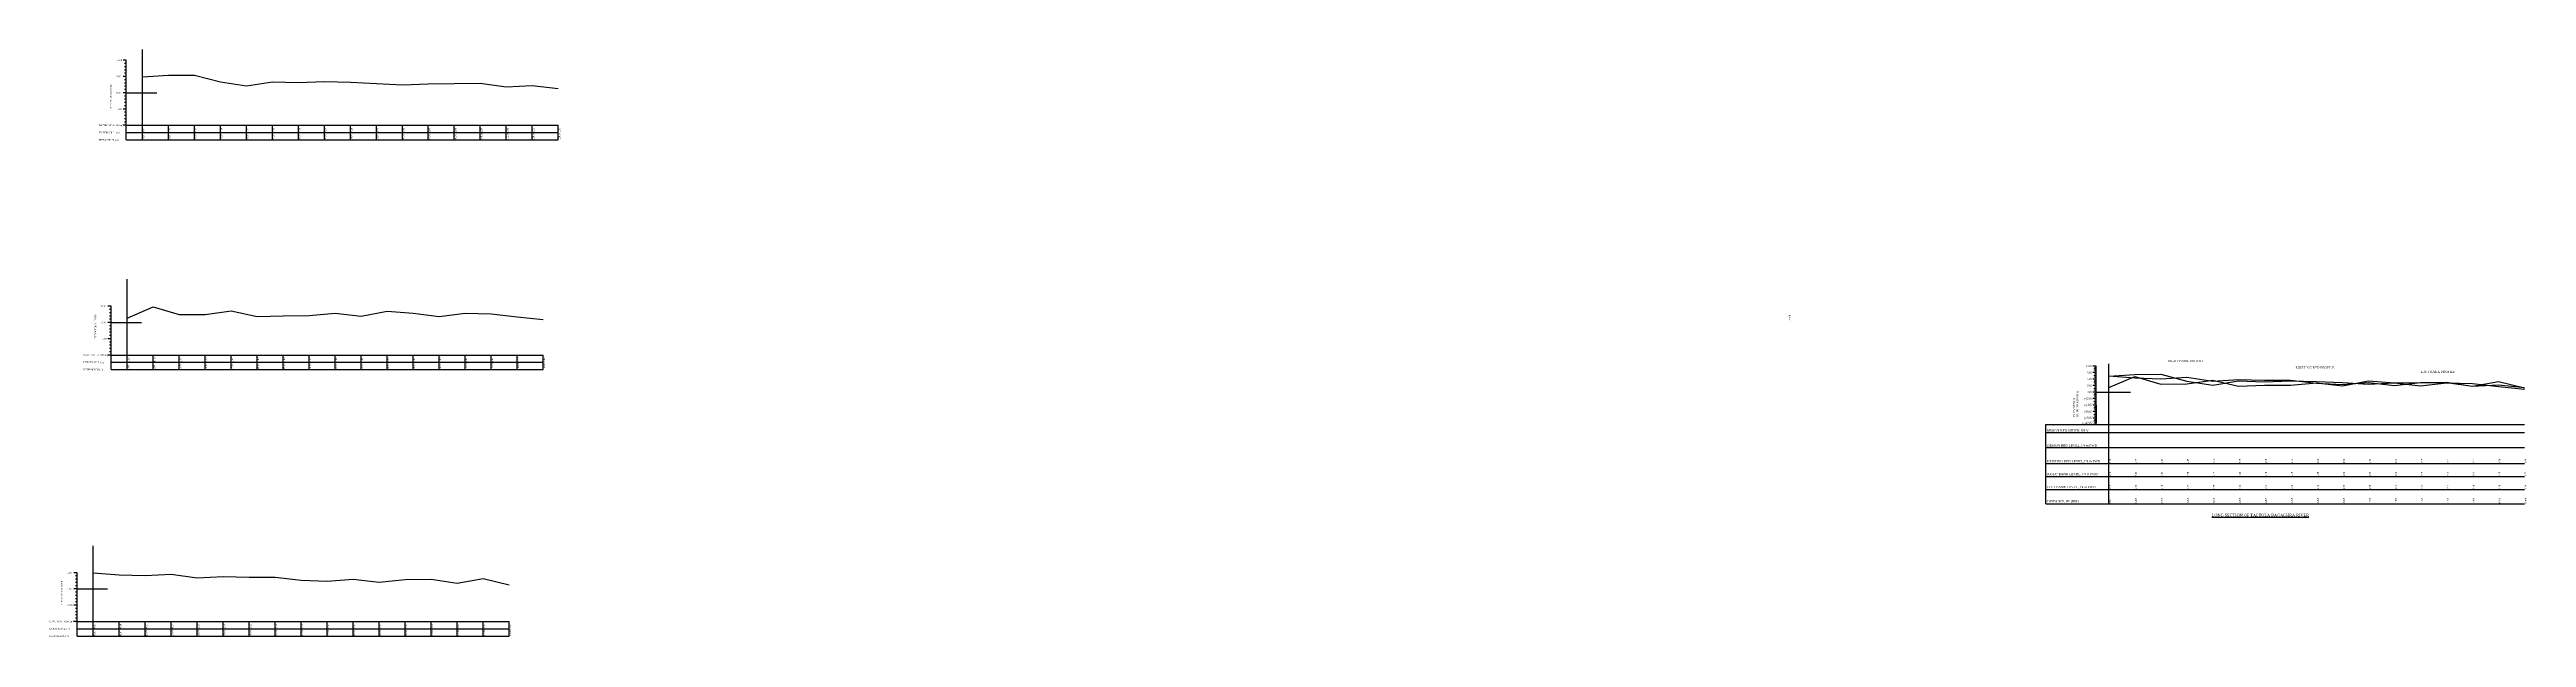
# Model space of a CAD drawing. Header units: metres. Extents: x -148477 to 168932, y -55673 to -2736.
# Drawn here: x -60114 to -59352, y -21341 to -21160 of the extents above; entities that cross this region are included whole.
import ezdxf
from ezdxf.enums import TextEntityAlignment as Align

# ---------------------------------------------------------------- set-up
doc = ezdxf.new("R2010")
doc.units = ezdxf.units.M
doc.styles.add('liza', font='times.ttf', dxfattribs={"height": 2})
doc.styles.get("Standard").update_dxf_attribs({"font": 'times.ttf'})

msp = doc.modelspace()

# ---------------------------------------------------------------- linework, layer by layer
at = {"color": 6, "linetype": 'Continuous', "lineweight": -3, "ltscale": 0.5}
for p, q in [((-60085.6242, -21183.5188), (-60085.6242, -21160.206)), ((-60090.6242, -21163.5188), (-60091.6242, -21163.5188)), ((-60090.6242, -21168.5188), (-60091.6242, -21168.5188)), ((-60090.6242, -21164.5188), (-60091.1242, -21164.5188)), ((-60090.6242, -21165.5188), (-60091.1242, -21165.5188)), ((-60090.6242, -21166.5188), (-60091.1242, -21166.5188)), ((-60090.6242, -21167.5188), (-60091.1242, -21167.5188)), ((-60090.6242, -21169.5188), (-60091.1242, -21169.5188)), ((-60090.6242, -21188.0188), (-60090.6242, -21163.5188)), ((-60090.6242, -21173.5188), (-60091.6242, -21173.5188)), ((-60090.6242, -21170.5188), (-60091.1242, -21170.5188)), ((-60090.6242, -21171.5188), (-60091.1242, -21171.5188)), ((-60090.6242, -21172.5188), (-60091.1242, -21172.5188)), ((-60090.6242, -21174.5188), (-60091.1242, -21174.5188)), ((-60090.6242, -21175.5188), (-60091.1242, -21175.5188)), ((-60090.6242, -21176.5188), (-60091.1242, -21176.5188)), ((-60090.6242, -21173.5188), (-60081.2285, -21173.5188)), ((-60090.6242, -21178.5188), (-60091.6242, -21178.5188)), ((-60090.6242, -21183.5188), (-60091.6242, -21183.5188)), ((-60090.6242, -21177.5188), (-60091.1242, -21177.5188)), ((-60090.6242, -21179.5188), (-60091.1242, -21179.5188)), ((-60090.6242, -21180.5188), (-60091.1242, -21180.5188)), ((-60090.6242, -21181.5188), (-60091.1242, -21181.5188)), ((-60090.6242, -21182.5188), (-60091.1242, -21182.5188)), ((-60090.6242, -21183.5188), (-59957.6242, -21183.5188)), ((-60085.6242, -21188.0188), (-60085.6242, -21183.5188)), ((-60077.6242, -21188.0188), (-60077.6242, -21183.5188)), ((-60069.6242, -21188.0188), (-60069.6242, -21183.5188)), ((-60061.6242, -21188.0188), (-60061.6242, -21183.5188)), ((-60053.6242, -21188.0188), (-60053.6242, -21183.5188)), ((-60045.6242, -21188.0188), (-60045.6242, -21183.5188)), ((-60037.6242, -21188.0188), (-60037.6242, -21183.5188)), ((-60029.6242, -21188.0188), (-60029.6242, -21183.5188)), ((-60021.6242, -21188.0188), (-60021.6242, -21183.5188)), ((-60013.6242, -21188.0188), (-60013.6242, -21183.5188)), ((-60005.6242, -21188.0188), (-60005.6242, -21183.5188)), ((-59997.6242, -21188.0188), (-59997.6242, -21183.5188)), ((-59989.6242, -21188.0188), (-59989.6242, -21183.5188)), ((-59981.6242, -21188.0188), (-59981.6242, -21183.5188)), ((-59973.6242, -21188.0188), (-59973.6242, -21183.5188)), ((-59965.6242, -21188.0188), (-59965.6242, -21183.5188)), ((-59957.6242, -21188.0188), (-59957.6242, -21183.5188)), ((-60090.6242, -21185.7688), (-59957.6242, -21185.7688)), ((-60090.6242, -21188.0188), (-59957.6242, -21188.0188)), ((-60090.3159, -21254.2122), (-60090.3159, -21230.8994)), ((-60095.3159, -21239.2122), (-60096.3159, -21239.2122)), ((-60095.3159, -21244.2122), (-60096.3159, -21244.2122)), ((-60095.3159, -21240.2122), (-60095.8159, -21240.2122)), ((-60095.3159, -21241.2122), (-60095.8159, -21241.2122)), ((-60095.3159, -21242.2122), (-60095.8159, -21242.2122)), ((-60095.3159, -21243.2122), (-60095.8159, -21243.2122)), ((-60095.3159, -21245.2122), (-60095.8159, -21245.2122)), ((-60095.3159, -21258.7122), (-60095.3159, -21239.2122)), ((-60095.3159, -21244.2122), (-60085.9202, -21244.2122)), ((-60095.3159, -21249.2122), (-60096.3159, -21249.2122)), ((-60095.3159, -21246.2122), (-60095.8159, -21246.2122)), ((-60095.3159, -21247.2122), (-60095.8159, -21247.2122)), ((-60095.3159, -21248.2122), (-60095.8159, -21248.2122)), ((-60095.3159, -21250.2122), (-60095.8159, -21250.2122)), ((-60095.3159, -21251.2122), (-60095.8159, -21251.2122)), ((-60095.3159, -21252.2122), (-60095.8159, -21252.2122)), ((-60095.3159, -21253.2122), (-60095.8159, -21253.2122)), ((-60095.3159, -21254.2122), (-60096.3159, -21254.2122)), ((-60095.3159, -21254.2122), (-59962.3159, -21254.2122)), ((-60095.3159, -21256.4622), (-59962.3159, -21256.4622)), ((-60095.3159, -21258.7122), (-59962.3159, -21258.7122)), ((-60090.3159, -21258.7122), (-60090.3159, -21254.2122)), ((-60082.3159, -21258.7122), (-60082.3159, -21254.2122)), ((-60074.3159, -21258.7122), (-60074.3159, -21254.2122)), ((-60066.3159, -21258.7122), (-60066.3159, -21254.2122)), ((-60058.3159, -21258.7122), (-60058.3159, -21254.2122)), ((-60050.3159, -21258.7122), (-60050.3159, -21254.2122)), ((-60042.3159, -21258.7122), (-60042.3159, -21254.2122)), ((-60034.3159, -21258.7122), (-60034.3159, -21254.2122)), ((-60026.3159, -21258.7122), (-60026.3159, -21254.2122)), ((-60018.3159, -21258.7122), (-60018.3159, -21254.2122)), ((-60010.3159, -21258.7122), (-60010.3159, -21254.2122)), ((-60002.3159, -21258.7122), (-60002.3159, -21254.2122)), ((-59994.3159, -21258.7122), (-59994.3159, -21254.2122)), ((-59986.3159, -21258.7122), (-59986.3159, -21254.2122)), ((-59978.3159, -21258.7122), (-59978.3159, -21254.2122)), ((-59970.3159, -21258.7122), (-59970.3159, -21254.2122)), ((-59962.3159, -21258.7122), (-59962.3159, -21254.2122)), ((-59480.253, -21300.0712), (-59480.253, -21256.895)), ((-59484.0958, -21265.6166), (-59473.5452, -21265.6166)), ((-60100.768, -21336.2264), (-60100.768, -21312.9136)), ((-60105.768, -21321.2264), (-60106.768, -21321.2264)), ((-60105.768, -21322.2264), (-60106.268, -21322.2264)), ((-60105.768, -21340.7264), (-60105.768, -21321.2264)), ((-60105.768, -21326.2264), (-60106.768, -21326.2264)), ((-60105.768, -21323.2264), (-60106.268, -21323.2264)), ((-60105.768, -21324.2264), (-60106.268, -21324.2264)), ((-60105.768, -21325.2264), (-60106.268, -21325.2264)), ((-60105.768, -21327.2264), (-60106.268, -21327.2264)), ((-60105.768, -21328.2264), (-60106.268, -21328.2264)), ((-60105.768, -21329.2264), (-60106.268, -21329.2264)), ((-60105.768, -21326.2264), (-60096.3722, -21326.2264)), ((-60105.768, -21331.2264), (-60106.768, -21331.2264)), ((-60105.768, -21336.2264), (-60106.768, -21336.2264)), ((-60105.768, -21330.2264), (-60106.268, -21330.2264)), ((-60105.768, -21332.2264), (-60106.268, -21332.2264)), ((-60105.768, -21333.2264), (-60106.268, -21333.2264)), ((-60105.768, -21334.2264), (-60106.268, -21334.2264)), ((-60105.768, -21335.2264), (-60106.268, -21335.2264)), ((-60105.768, -21336.2264), (-59972.768, -21336.2264)), ((-60100.768, -21340.7264), (-60100.768, -21336.2264)), ((-60092.768, -21340.7264), (-60092.768, -21336.2264)), ((-60084.768, -21340.7264), (-60084.768, -21336.2264)), ((-60076.768, -21340.7264), (-60076.768, -21336.2264)), ((-60068.768, -21340.7264), (-60068.768, -21336.2264)), ((-60060.768, -21340.7264), (-60060.768, -21336.2264)), ((-60052.768, -21340.7264), (-60052.768, -21336.2264)), ((-60044.768, -21340.7264), (-60044.768, -21336.2264)), ((-60036.768, -21340.7264), (-60036.768, -21336.2264)), ((-60028.768, -21340.7264), (-60028.768, -21336.2264)), ((-60020.768, -21340.7264), (-60020.768, -21336.2264)), ((-60012.768, -21340.7264), (-60012.768, -21336.2264)), ((-60004.768, -21340.7264), (-60004.768, -21336.2264)), ((-59996.768, -21340.7264), (-59996.768, -21336.2264)), ((-59988.768, -21340.7264), (-59988.768, -21336.2264)), ((-59980.768, -21340.7264), (-59980.768, -21336.2264)), ((-59972.768, -21340.7264), (-59972.768, -21336.2264)), ((-60105.768, -21338.4764), (-59972.768, -21338.4764)), ((-60105.768, -21340.7264), (-59972.768, -21340.7264))]:
    msp.add_line(p, q, dxfattribs=at)
at = {"color": 0, "lineweight": 30}
for p, q in [((-59484.0958, -21257.6166), (-59485.0958, -21257.6166)), ((-59484.0958, -21259.6166), (-59485.0958, -21259.6166)), ((-59484.0958, -21259.6166), (-59485.0958, -21259.6166)), ((-59484.0958, -21259.6166), (-59485.0958, -21259.6166)), ((-59484.0958, -21258.6166), (-59484.8458, -21258.6166)), ((-59484.0958, -21260.6166), (-59484.8458, -21260.6166)), ((-59484.0958, -21258.1166), (-59484.5958, -21258.1166)), ((-59484.0958, -21259.1166), (-59484.5958, -21259.1166)), ((-59484.0958, -21260.1166), (-59484.5958, -21260.1166)), ((-59484.0958, -21261.1166), (-59484.5958, -21261.1166)), ((-59484.0958, -21275.6166), (-59484.0958, -21257.6166)), ((-59484.0958, -21261.6166), (-59485.0958, -21261.6166)), ((-59484.0958, -21261.6166), (-59485.0958, -21261.6166)), ((-59484.0958, -21263.6166), (-59485.0958, -21263.6166)), ((-59484.0958, -21265.6166), (-59485.0958, -21265.6166)), ((-59484.0958, -21267.6166), (-59485.0958, -21267.6166)), ((-59484.0958, -21262.6166), (-59484.8458, -21262.6166)), ((-59484.0958, -21262.6166), (-59484.8458, -21262.6166)), ((-59484.0958, -21264.6166), (-59484.8458, -21264.6166)), ((-59484.0958, -21266.6166), (-59484.8458, -21266.6166)), ((-59484.0958, -21268.6166), (-59484.8458, -21268.6166)), ((-59484.0958, -21262.1166), (-59484.5958, -21262.1166)), ((-59484.0958, -21262.1166), (-59484.5958, -21262.1166)), ((-59484.0958, -21263.1166), (-59484.5958, -21263.1166)), ((-59484.0958, -21264.1166), (-59484.5958, -21264.1166)), ((-59484.0958, -21265.1166), (-59484.5958, -21265.1166)), ((-59484.0958, -21266.1166), (-59484.5958, -21266.1166)), ((-59484.0958, -21267.1166), (-59484.5958, -21267.1166)), ((-59484.0958, -21268.1166), (-59484.5958, -21268.1166)), ((-59499.5958, -21275.6166), (-59352.2121, -21275.6166)), ((-59484.0958, -21269.6166), (-59485.0958, -21269.6166)), ((-59484.0958, -21271.6166), (-59485.0958, -21271.6166)), ((-59484.0958, -21273.6166), (-59485.0958, -21273.6166)), ((-59484.0958, -21275.6166), (-59485.0958, -21275.6166)), ((-59484.0958, -21270.6166), (-59484.8458, -21270.6166)), ((-59484.0958, -21272.6166), (-59484.8458, -21272.6166)), ((-59484.0958, -21274.6166), (-59484.8458, -21274.6166)), ((-59484.0958, -21269.1166), (-59484.5958, -21269.1166)), ((-59484.0958, -21270.1166), (-59484.5958, -21270.1166)), ((-59484.0958, -21271.1166), (-59484.5958, -21271.1166)), ((-59484.0958, -21272.1166), (-59484.5958, -21272.1166)), ((-59484.0958, -21273.1166), (-59484.5958, -21273.1166)), ((-59484.0958, -21274.1166), (-59484.5958, -21274.1166)), ((-59484.0958, -21275.1166), (-59484.5958, -21275.1166)), ((-59499.5958, -21278.1112), (-59352.2121, -21278.1112)), ((-59499.4016, -21282.6637), (-59352.2121, -21282.6637)), ((-59499.5958, -21300.0166), (-59352.2121, -21300.0166))]:
    msp.add_line(p, q, dxfattribs=at)
at = {"lineweight": 30}
for p, q in [((-59499.5958, -21300.0166), (-59499.5958, -21275.6166)), ((-59484.0958, -21269.6166), (-59484.0958, -21275.0466)), ((-59499.5958, -21287.6166), (-59352.2121, -21287.6166)), ((-59499.5958, -21291.6166), (-59352.2121, -21291.6166)), ((-59499.5958, -21295.6166), (-59352.2121, -21295.6166))]:
    msp.add_line(p, q, dxfattribs=at)
at = {"color": 5, "linetype": 'Continuous', "lineweight": -3, "ltscale": 0.5}
for points in [[(-60085.6242, -21168.5788), (-60077.6242, -21168.0898), (-60069.6242, -21168.0458), (-60061.6242, -21170.1388), (-60053.6242, -21171.3518), (-60045.6242, -21170.0898), (-60037.6242, -21170.3418), (-60029.6242, -21170.0198), (-60021.6242, -21170.2388), (-60013.6242, -21170.6068), (-60005.6242, -21171.0548), (-59997.6242, -21170.7078), (-59989.6242, -21170.6288), (-59981.6242, -21170.5578), (-59973.6242, -21171.7008), (-59965.6242, -21171.2688), (-59957.6242, -21172.1498)], [(-59480.253, -21260.6766), (-59472.253, -21260.1876), (-59464.253, -21260.1436), (-59456.253, -21262.2366), (-59448.253, -21263.4496), (-59440.253, -21262.1876), (-59432.253, -21262.4396), (-59424.253, -21262.1176), (-59416.253, -21262.3366), (-59408.253, -21262.7046), (-59400.253, -21263.1526), (-59392.253, -21262.8056), (-59384.253, -21262.7266), (-59376.253, -21262.6556), (-59368.253, -21263.7986), (-59360.253, -21263.3666), (-59352.253, -21264.2476)]]:
    msp.add_lwpolyline(points, dxfattribs=at)
at = {"color": 2, "linetype": 'Continuous', "lineweight": -3, "ltscale": 0.5}
for points in [[(-60090.3159, -21242.8322), (-60082.3159, -21239.4232), (-60074.3159, -21241.7392), (-60066.3159, -21241.7222), (-60058.3159, -21240.5952), (-60050.3159, -21242.4132), (-60042.3159, -21242.1352), (-60034.3159, -21242.0932), (-60026.3159, -21241.3522), (-60018.3159, -21242.3002), (-60010.3159, -21240.7652), (-60002.3159, -21241.3712), (-59994.3159, -21242.3222), (-59986.3159, -21241.3412), (-59978.3159, -21241.5442), (-59970.3159, -21242.5122), (-59962.3159, -21243.3232)], [(-59480.253, -21264.2366), (-59472.253, -21260.8276), (-59464.253, -21263.1436), (-59456.253, -21263.1266), (-59448.253, -21261.9996), (-59440.253, -21263.8176), (-59432.253, -21263.5396), (-59424.253, -21263.4976), (-59416.253, -21262.7566), (-59408.253, -21263.7046), (-59400.253, -21262.1696), (-59392.253, -21262.7756), (-59384.253, -21263.7266), (-59376.253, -21262.7456), (-59368.253, -21262.9486), (-59360.253, -21263.9166), (-59352.253, -21264.7276)]]:
    msp.add_lwpolyline(points, dxfattribs=at)
at = {"color": 3, "linetype": 'Continuous', "lineweight": -3, "ltscale": 0.5}
for points in [[(-59480.253, -21260.6666), (-59472.253, -21261.2776), (-59464.253, -21261.5136), (-59456.253, -21261.0466), (-59448.253, -21262.2296), (-59440.253, -21261.7776), (-59432.253, -21261.9996), (-59424.253, -21261.9776), (-59416.253, -21262.8766), (-59408.253, -21263.2546), (-59400.253, -21262.6396), (-59392.253, -21263.5656), (-59384.253, -21262.6666), (-59376.253, -21262.5756), (-59368.253, -21263.8386), (-59360.253, -21262.3566), (-59352.253, -21264.3276)], [(-60100.768, -21321.2764), (-60092.768, -21321.8874), (-60084.768, -21322.1234), (-60076.768, -21321.6564), (-60068.768, -21322.8394), (-60060.768, -21322.3874), (-60052.768, -21322.6094), (-60044.768, -21322.5874), (-60036.768, -21323.4864), (-60028.768, -21323.8644), (-60020.768, -21323.2494), (-60012.768, -21324.1754), (-60004.768, -21323.2764), (-59996.768, -21323.1854), (-59988.768, -21324.4484), (-59980.768, -21322.9664), (-59972.768, -21324.9374)]]:
    msp.add_lwpolyline(points, dxfattribs=at)
at = {"color": 5, "lineweight": 30}
for points in [[(-59462.2642, -21256.0909, 0, 0, 0), (-59463.4205, -21256.0971, 0, 0, 0), (-59464.04, -21259.0884, 0.2996, 0, 0), (-59464.2692, -21260.2237, 0, 0, 0)], [(-59422.8574, -21258.143, 0, 0, 0), (-59423.7293, -21258.1237, 0, 0, 0), (-59424.7049, -21262.2534, 0.2996, 0, 0), (-59424.9984, -21263.5027, 0, 0, 0)]]:
    msp.add_lwpolyline(points, format="xyseb", dxfattribs=at)
at = {"color": 3, "lineweight": 30}
msp.add_lwpolyline([(-59384.179, -21259.3985, 0, 0, 0), (-59384.8841, -21259.3982, 0, 0, 0), (-59385.4384, -21261.7478, 0.2996, 0, 0), (-59385.7152, -21262.8298, 0, 0, 0)], format="xyseb", dxfattribs=at)
at = {"color": 0, "lineweight": 30}
msp.add_lwpolyline([(-59489.0958, -21273.3166, 0, 0, 0), (-59489.0958, -21265.5699, 0.2767, 0, 0), (-59489.0958, -21265.0166, 0, 0, 0)], format="xyseb", dxfattribs=at)

# ---------------------------------------------------------------- texts
for s, p in [('10.00', (-59485.1958, -21257.9416)), ('8.00', (-59485.1958, -21259.9416)), ('6.00', (-59485.1958, -21261.9416)), ('(-)2.00', (-59485.1958, -21267.9548)), ('0.00', (-59485.1958, -21265.9416)), ('2.00', (-59485.1958, -21263.9416)), ('2.00', (-59485.1958, -21267.9416)), ('(-)10.00', (-59485.1958, -21275.401)), ('(-)4.00', (-59485.1958, -21269.8798)), ('(-)6.00', (-59485.1958, -21271.9416)), ('(-)8.00', (-59485.1958, -21273.8666))]:
    msp.add_text(s, height=0.65, dxfattribs=at).set_placement(p, align=Align.RIGHT)
for s, p in [('ELEVATION', (-59490.5958, -21273.1866)), ('IN METRE (PWD)', (-59489.5958, -21273.1866))]:
    msp.add_text(s, height=0.65, rotation=90, dxfattribs=at).set_placement(p)
at = {"color": 6, "linetype": 'Continuous', "lineweight": -3, "ltscale": 0.5, "char_height": 0.5, "attachment_point": 1, "style": 'liza'}
for s, insert, width in [('5.00', (-60093.6242, -21168.2688), 2), ('10.00', (-60093.6242, -21163.2688), 2), ('0.00', (-60093.6242, -21173.2688), 2), ('DATUM AT -10.00 (m)', (-60099.1242, -21183.2688), 7.5), ('-5.00', (-60093.6242, -21178.2688), 2), ('EXISTING R.L. (m)', (-60099.1242, -21185.5188), 7.5), ('DISTANCE IN (m)', (-60099.1242, -21187.7688), 7.5), ('0.00', (-60098.3159, -21243.9622), 2), ('5.00', (-60098.3159, -21238.9622), 2), ('-5.00', (-60098.3159, -21248.9622), 2), ('DATUM AT -10.00 (m)', (-60103.8159, -21253.9622), 7.5), ('EXISTING R.L. (m)', (-60103.8159, -21256.2122), 7.5), ('DISTANCE IN (m)', (-60103.8159, -21258.4622), 7.5), ('5.00', (-60108.768, -21320.9764), 2), ('0.00', (-60108.768, -21325.9764), 2), ('DATUM AT -10.00 (m)', (-60114.268, -21335.9764), 7.5), ('-5.00', (-60108.768, -21330.9764), 2), ('EXISTING R.L. (m)', (-60114.268, -21338.2264), 7.5), ('DISTANCE IN (m)', (-60114.268, -21340.4764), 7.5)]:
    msp.add_mtext(s, dxfattribs=dict(at, insert=insert, width=width))
at = {"color": 6, "linetype": 'Continuous', "lineweight": -3, "ltscale": 0.5, "char_height": 0.5, "attachment_point": 1, "rotation": 90, "style": 'liza'}
for s, insert, width in [('ELEVATION (m PWD)', (-60095.6242, -21178.5188), 10), ('4.94', (-60085.5242, -21185.6688), 2.15), ('5.43', (-60077.5242, -21185.6688), 2.15), ('5.47', (-60069.5242, -21185.6688), 2.15), ('3.38', (-60061.5242, -21185.6688), 2.15), ('2.17', (-60053.5242, -21185.6688), 2.15), ('3.43', (-60045.5242, -21185.6688), 2.15), ('3.18', (-60037.5242, -21185.6688), 2.15), ('3.50', (-60029.5242, -21185.6688), 2.15), ('3.28', (-60021.5242, -21185.6688), 2.15), ('2.91', (-60013.5242, -21185.6688), 2.15), ('2.46', (-60005.5242, -21185.6688), 2.15), ('2.81', (-59997.5242, -21185.6688), 2.15), ('2.89', (-59989.5242, -21185.6688), 2.15), ('2.96', (-59981.5242, -21185.6688), 2.15), ('1.82', (-59973.5242, -21185.6688), 2.15), ('2.25', (-59965.5242, -21185.6688), 2.15), ('1.37', (-59957.5242, -21185.6688), 2.15), ('0.00', (-60085.5242, -21187.9188), 2.15), ('8.00', (-60077.5242, -21187.9188), 2.15), ('16.00', (-60069.5242, -21187.9188), 2.15), ('24.00', (-60061.5242, -21187.9188), 2.15), ('32.00', (-60053.5242, -21187.9188), 2.15), ('40.00', (-60045.5242, -21187.9188), 2.15), ('48.00', (-60037.5242, -21187.9188), 2.15), ('56.00', (-60029.5242, -21187.9188), 2.15), ('64.00', (-60021.5242, -21187.9188), 2.15), ('72.00', (-60013.5242, -21187.9188), 2.15), ('80.00', (-60005.5242, -21187.9188), 2.15), ('88.00', (-59997.5242, -21187.9188), 2.15), ('96.00', (-59989.5242, -21187.9188), 2.15), ('104.00', (-59981.5242, -21187.9188), 2.15), ('112.00', (-59973.5242, -21187.9188), 2.15), ('120.00', (-59965.5242, -21187.9188), 2.15), ('128.00', (-59957.5242, -21187.9188), 2.15), ('ELEVATION (m PWD)', (-60100.3159, -21249.2122), 10), ('2.000', (-59578.7445, -21243.5937), 2.15), ('1.38', (-60090.2159, -21256.3622), 2.15), ('0.00', (-60090.2159, -21258.6122), 2.15), ('8.00', (-60082.2159, -21258.6122), 2.15), ('4.79', (-60082.2159, -21256.3622), 2.15), ('16.00', (-60074.2159, -21258.6122), 2.15), ('2.47', (-60074.2159, -21256.3622), 2.15), ('24.00', (-60066.2159, -21258.6122), 2.15), ('2.49', (-60066.2159, -21256.3622), 2.15), ('32.00', (-60058.2159, -21258.6122), 2.15), ('3.62', (-60058.2159, -21256.3622), 2.15), ('1.80', (-60050.2159, -21256.3622), 2.15), ('40.00', (-60050.2159, -21258.6122), 2.15), ('2.08', (-60042.2159, -21256.3622), 2.15), ('48.00', (-60042.2159, -21258.6122), 2.15), ('56.00', (-60034.2159, -21258.6122), 2.15), ('2.12', (-60034.2159, -21256.3622), 2.15), ('2.86', (-60026.2159, -21256.3622), 2.15), ('64.00', (-60026.2159, -21258.6122), 2.15), ('72.00', (-60018.2159, -21258.6122), 2.15), ('1.91', (-60018.2159, -21256.3622), 2.15), ('80.00', (-60010.2159, -21258.6122), 2.15), ('3.45', (-60010.2159, -21256.3622), 2.15), ('2.84', (-60002.2159, -21256.3622), 2.15), ('88.00', (-60002.2159, -21258.6122), 2.15), ('1.89', (-59994.2159, -21256.3622), 2.15), ('96.00', (-59994.2159, -21258.6122), 2.15), ('2.87', (-59986.2159, -21256.3622), 2.15), ('104.00', (-59986.2159, -21258.6122), 2.15), ('112.00', (-59978.2159, -21258.6122), 2.15), ('2.67', (-59978.2159, -21256.3622), 2.15), ('1.70', (-59970.2159, -21256.3622), 2.15), ('120.00', (-59970.2159, -21258.6122), 2.15), ('0.89', (-59962.2159, -21256.3622), 2.15), ('128.00', (-59962.2159, -21258.6122), 2.15), ('1.38', (-59480.153, -21287.5166), 2.15), ('4.94', (-59480.153, -21291.5166), 2.15), ('4.79', (-59472.153, -21287.5166), 2.15), ('5.43', (-59472.153, -21291.5166), 2.15), ('2.47', (-59464.153, -21287.5166), 2.15), ('5.47', (-59464.153, -21291.5166), 2.15), ('3.38', (-59456.153, -21291.5166), 2.15), ('2.49', (-59456.153, -21287.5166), 2.15), ('3.62', (-59448.153, -21287.5166), 2.15), ('2.17', (-59448.153, -21291.5166), 2.15), ('1.80', (-59440.153, -21287.5166), 2.15), ('3.43', (-59440.153, -21291.5166), 2.15), ('2.08', (-59432.153, -21287.5166), 2.15), ('3.18', (-59432.153, -21291.5166), 2.15), ('3.50', (-59424.153, -21291.5166), 2.15), ('2.12', (-59424.153, -21287.5166), 2.15), ('2.86', (-59416.153, -21287.5166), 2.15), ('3.28', (-59416.153, -21291.5166), 2.15), ('1.91', (-59408.153, -21287.5166), 2.15), ('2.91', (-59408.153, -21291.5166), 2.15), ('3.45', (-59400.153, -21287.5166), 2.15), ('2.46', (-59400.153, -21291.5166), 2.15), ('2.84', (-59392.153, -21287.5166), 2.15), ('2.81', (-59392.153, -21291.5166), 2.15), ('1.89', (-59384.153, -21287.5166), 2.15), ('2.89', (-59384.153, -21291.5166), 2.15), ('2.87', (-59376.153, -21287.5166), 2.15), ('2.96', (-59376.153, -21291.5166), 2.15), ('1.82', (-59368.153, -21291.5166), 2.15), ('2.67', (-59368.153, -21287.5166), 2.15), ('1.70', (-59360.153, -21287.5166), 2.15), ('2.25', (-59360.153, -21291.5166), 2.15), ('0.89', (-59352.153, -21287.5166), 2.15), ('1.37', (-59352.153, -21291.5166), 2.15), ('0.00', (-59480.153, -21299.9166), 2.15), ('4.95', (-59480.153, -21295.5166), 2.15), ('0.400', (-59472.153, -21299.9166), 2.15), ('4.34', (-59472.153, -21295.5166), 2.15), ('4.10', (-59464.153, -21295.5166), 2.15), ('0.800', (-59464.153, -21299.9166), 2.15), ('1.200', (-59456.153, -21299.9166), 2.15), ('4.57', (-59456.153, -21295.5166), 2.15), ('1.600', (-59448.153, -21299.9166), 2.15), ('3.39', (-59448.153, -21295.5166), 2.15), ('3.84', (-59440.153, -21295.5166), 2.15), ('2.000', (-59440.153, -21299.9166), 2.15), ('2.400', (-59432.153, -21299.9166), 2.15), ('3.62', (-59432.153, -21295.5166), 2.15), ('2.800', (-59424.153, -21299.9166), 2.15), ('3.64', (-59424.153, -21295.5166), 2.15), ('3.200', (-59416.153, -21299.9166), 2.15), ('2.74', (-59416.153, -21295.5166), 2.15), ('3.600', (-59408.153, -21299.9166), 2.15), ('2.36', (-59408.153, -21295.5166), 2.15), ('2.98', (-59400.153, -21295.5166), 2.15), ('4.000', (-59400.153, -21299.9166), 2.15), ('2.05', (-59392.153, -21295.5166), 2.15), ('4.400', (-59392.153, -21299.9166), 2.15), ('4.800', (-59384.153, -21299.9166), 2.15), ('2.95', (-59384.153, -21295.5166), 2.15), ('3.04', (-59376.153, -21295.5166), 2.15), ('5.200', (-59376.153, -21299.9166), 2.15), ('1.78', (-59368.153, -21295.5166), 2.15), ('5.600', (-59368.153, -21299.9166), 2.15), ('6.000', (-59360.153, -21299.9166), 2.15), ('3.26', (-59360.153, -21295.5166), 2.15), ('6.400', (-59352.153, -21299.9166), 2.15), ('1.29', (-59352.153, -21295.5166), 2.15), ('ELEVATION (m PWD)', (-60110.768, -21331.2264), 10), ('4.95', (-60100.668, -21338.3764), 2.15), ('4.34', (-60092.668, -21338.3764), 2.15), ('4.10', (-60084.668, -21338.3764), 2.15), ('4.57', (-60076.668, -21338.3764), 2.15), ('3.39', (-60068.668, -21338.3764), 2.15), ('3.84', (-60060.668, -21338.3764), 2.15), ('3.62', (-60052.668, -21338.3764), 2.15), ('3.64', (-60044.668, -21338.3764), 2.15), ('2.74', (-60036.668, -21338.3764), 2.15), ('2.36', (-60028.668, -21338.3764), 2.15), ('2.98', (-60020.668, -21338.3764), 2.15), ('2.05', (-60012.668, -21338.3764), 2.15), ('2.95', (-60004.668, -21338.3764), 2.15), ('3.04', (-59996.668, -21338.3764), 2.15), ('1.78', (-59988.668, -21338.3764), 2.15), ('3.26', (-59980.668, -21338.3764), 2.15), ('1.29', (-59972.668, -21338.3764), 2.15), ('0.00', (-60100.668, -21340.6264), 2.15), ('8.00', (-60092.668, -21340.6264), 2.15), ('16.00', (-60084.668, -21340.6264), 2.15), ('24.00', (-60076.668, -21340.6264), 2.15), ('32.00', (-60068.668, -21340.6264), 2.15), ('40.00', (-60060.668, -21340.6264), 2.15), ('48.00', (-60052.668, -21340.6264), 2.15), ('56.00', (-60044.668, -21340.6264), 2.15), ('64.00', (-60036.668, -21340.6264), 2.15), ('72.00', (-60028.668, -21340.6264), 2.15), ('80.00', (-60020.668, -21340.6264), 2.15), ('88.00', (-60012.668, -21340.6264), 2.15), ('96.00', (-60004.668, -21340.6264), 2.15), ('104.00', (-59996.668, -21340.6264), 2.15), ('112.00', (-59988.668, -21340.6264), 2.15), ('120.00', (-59980.668, -21340.6264), 2.15), ('128.00', (-59972.668, -21340.6264), 2.15)]:
    msp.add_mtext(s, dxfattribs=dict(at, insert=insert, width=width))
at = {"color": 5, "lineweight": 30, "char_height": 0.7, "attachment_point": 1}
for s, insert in [('RIGHT BANK PROFILE', (-59462.085, -21255.7086)), ('EXISTING BED PROFILE', (-59422.7258, -21257.7276))]:
    msp.add_mtext(s, dxfattribs=dict(at, insert=insert))
at = {"color": 3, "lineweight": 30, "insert": (-59384.1142, -21259.0224), "char_height": 0.7, "attachment_point": 1}
msp.add_mtext('LEFT BANK PROFILE', dxfattribs=at)
at = {"color": 0, "lineweight": 30, "char_height": 0.7, "attachment_point": 1}
for s, insert in [('DESIGN BED WIDTH, IN M', (-59499.398, -21277.1225)), ('DESIGN BED LEVEL, IN m PWD', (-59499.2073, -21281.7109)), ('EXISTING BED LEVEL, IN m PWD', (-59499.278, -21286.5594)), ('RIGHT BANK LEVEL, IN m PWD', (-59499.2231, -21290.5344)), ('LEFT BANK LEVEL, IN m PWD', (-59499.246, -21294.4841)), ('DISTANCE, IN (KM)', (-59499.1677, -21298.8772))]:
    msp.add_mtext(s, dxfattribs=dict(at, insert=insert))
at = {"color": 0, "linetype": 'ByBlock', "lineweight": 30, "insert": (-59448.5295, -21303.0659), "char_height": 0.861585, "width": 43.932388, "attachment_point": 1}
msp.add_mtext('\\pi-861.6,l861.6,t3.705e+004;{\\LLONG SECTION OF TALTOLA BAGACHRA RIVER}', dxfattribs=at)

doc.saveas('drawing.dxf')
